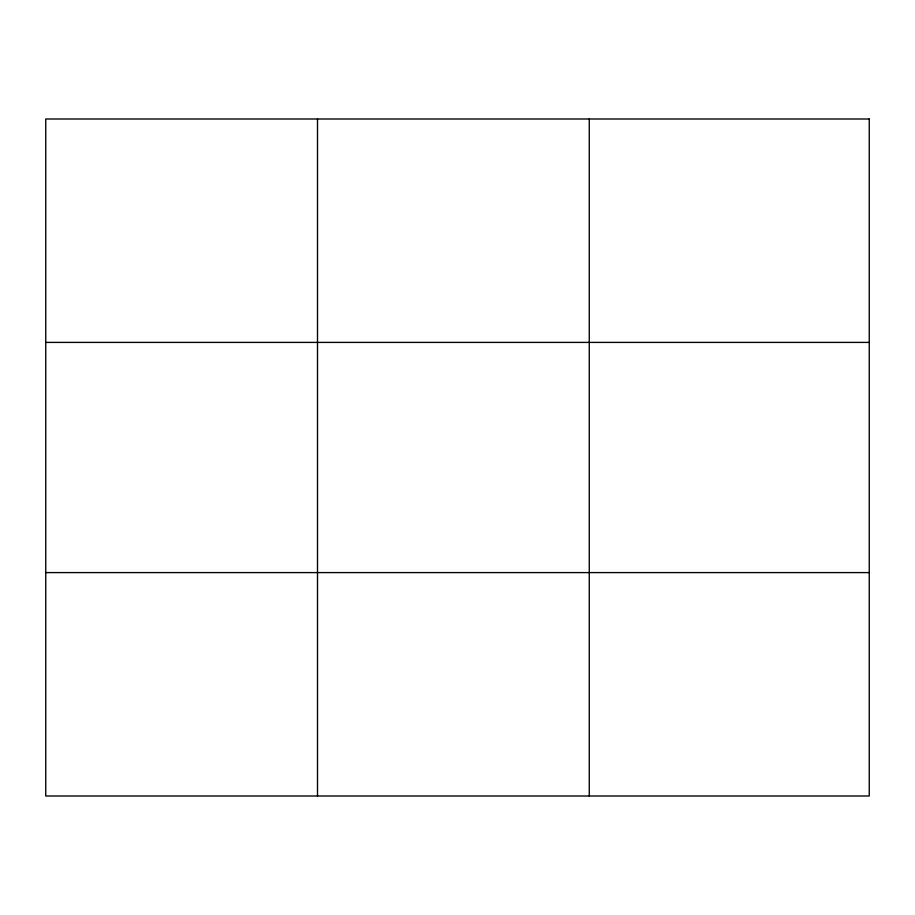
<?xml version="1.0" encoding="UTF-8"?>
<svg xmlns="http://www.w3.org/2000/svg" width="915" height="915" viewBox="0 0 915 915"><rect width="100%" height="100%" fill="white"/><g stroke="black" fill="none" stroke-linecap="round" stroke-linejoin="round"><path stroke-width="1.37" d="M317.505 796.004L317.505 118.996M589.26 796.004L589.26 118.996M45.75 342.404L869.25 342.404M45.75 572.596L869.25 572.596M869.25 118.996L869.25 796.004L45.75 796.004L45.75 118.996L869.25 118.996"/></g></svg>
